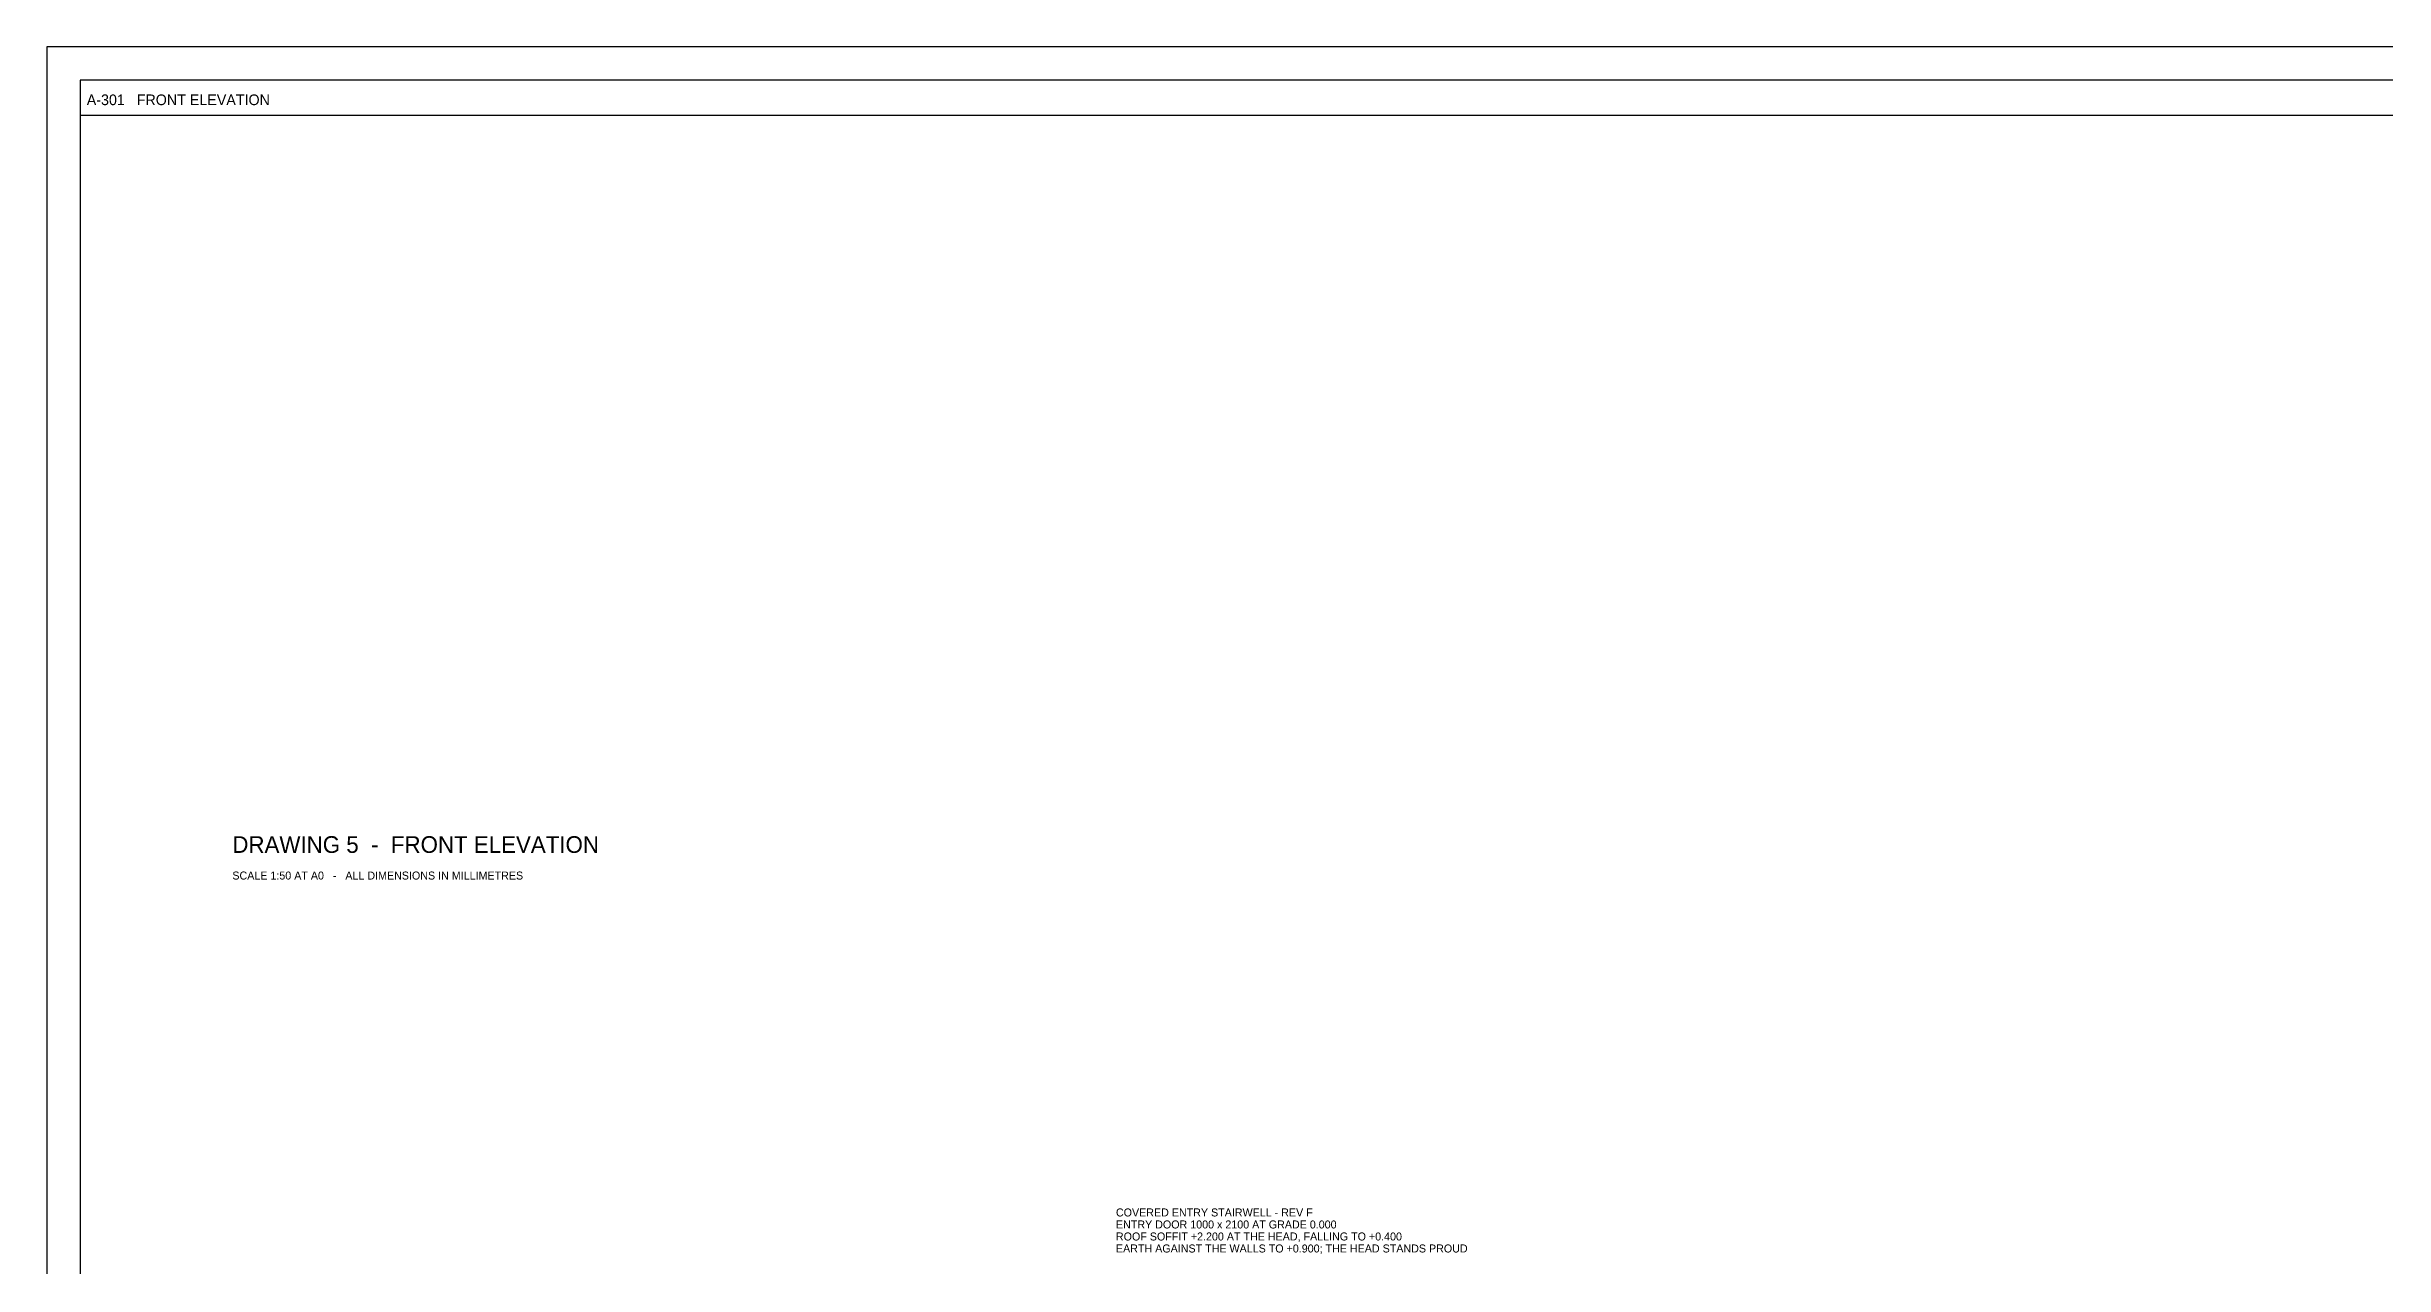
# Model space of a CAD drawing. Extents: x -6783 to 52667, y -31700 to 10350.
# Drawn here: x -6783 to 28269, y -7914 to 10350 of the extents above; entities that cross this region are included whole.
import ezdxf

# ---------------------------------------------------------------- set-up
doc = ezdxf.new("R2010")
doc.units = 0
doc.header["$LTSCALE"] = 25
for name, color, linetype in [('SHEET-BORDER', 7, 'Continuous'), ('SHEET-TEXT', 7, 'Continuous'), ('TEXT', 2, 'CONTINUOUS')]:
    doc.layers.add(name, color=color, linetype=linetype)

msp = doc.modelspace()

# ---------------------------------------------------------------- linework, layer by layer
at = {"layer": 'SHEET-BORDER'}
for p, q in [((52667, 10350), (-6783, 10350)), ((-6783, 10350), (-6783, -31700)), ((52167, 9850), (-6283, 9850)), ((-6283, 9850), (-6283, -31200)), ((-6283, 9325), (52167, 9325))]:
    msp.add_line(p, q, dxfattribs=at)

# ---------------------------------------------------------------- texts
at = {"layer": 'SHEET-TEXT'}
msp.add_text('A-301   FRONT ELEVATION', height=160, dxfattribs=at).set_placement((-6183, 9475))
at = {"layer": 'TEXT'}
for s, height, p in [('DRAWING 5  -  FRONT ELEVATION', 250, (-4000, -1733)), ('SCALE 1:50 AT A0   -   ALL DIMENSIONS IN MILLIMETRES', 120, (-4000, -2133)), ('COVERED ENTRY STAIRWELL - REV F', 120, (9250, -7183)), ('ENTRY DOOR 1000 x 2100 AT GRADE 0.000', 120, (9250, -7363)), ('ROOF SOFFIT +2.200 AT THE HEAD, FALLING TO +0.400', 120, (9250, -7543)), ('EARTH AGAINST THE WALLS TO +0.900; THE HEAD STANDS PROUD', 120, (9250, -7723))]:
    msp.add_text(s, height=height, dxfattribs=at).set_placement(p)

doc.saveas('drawing.dxf')
